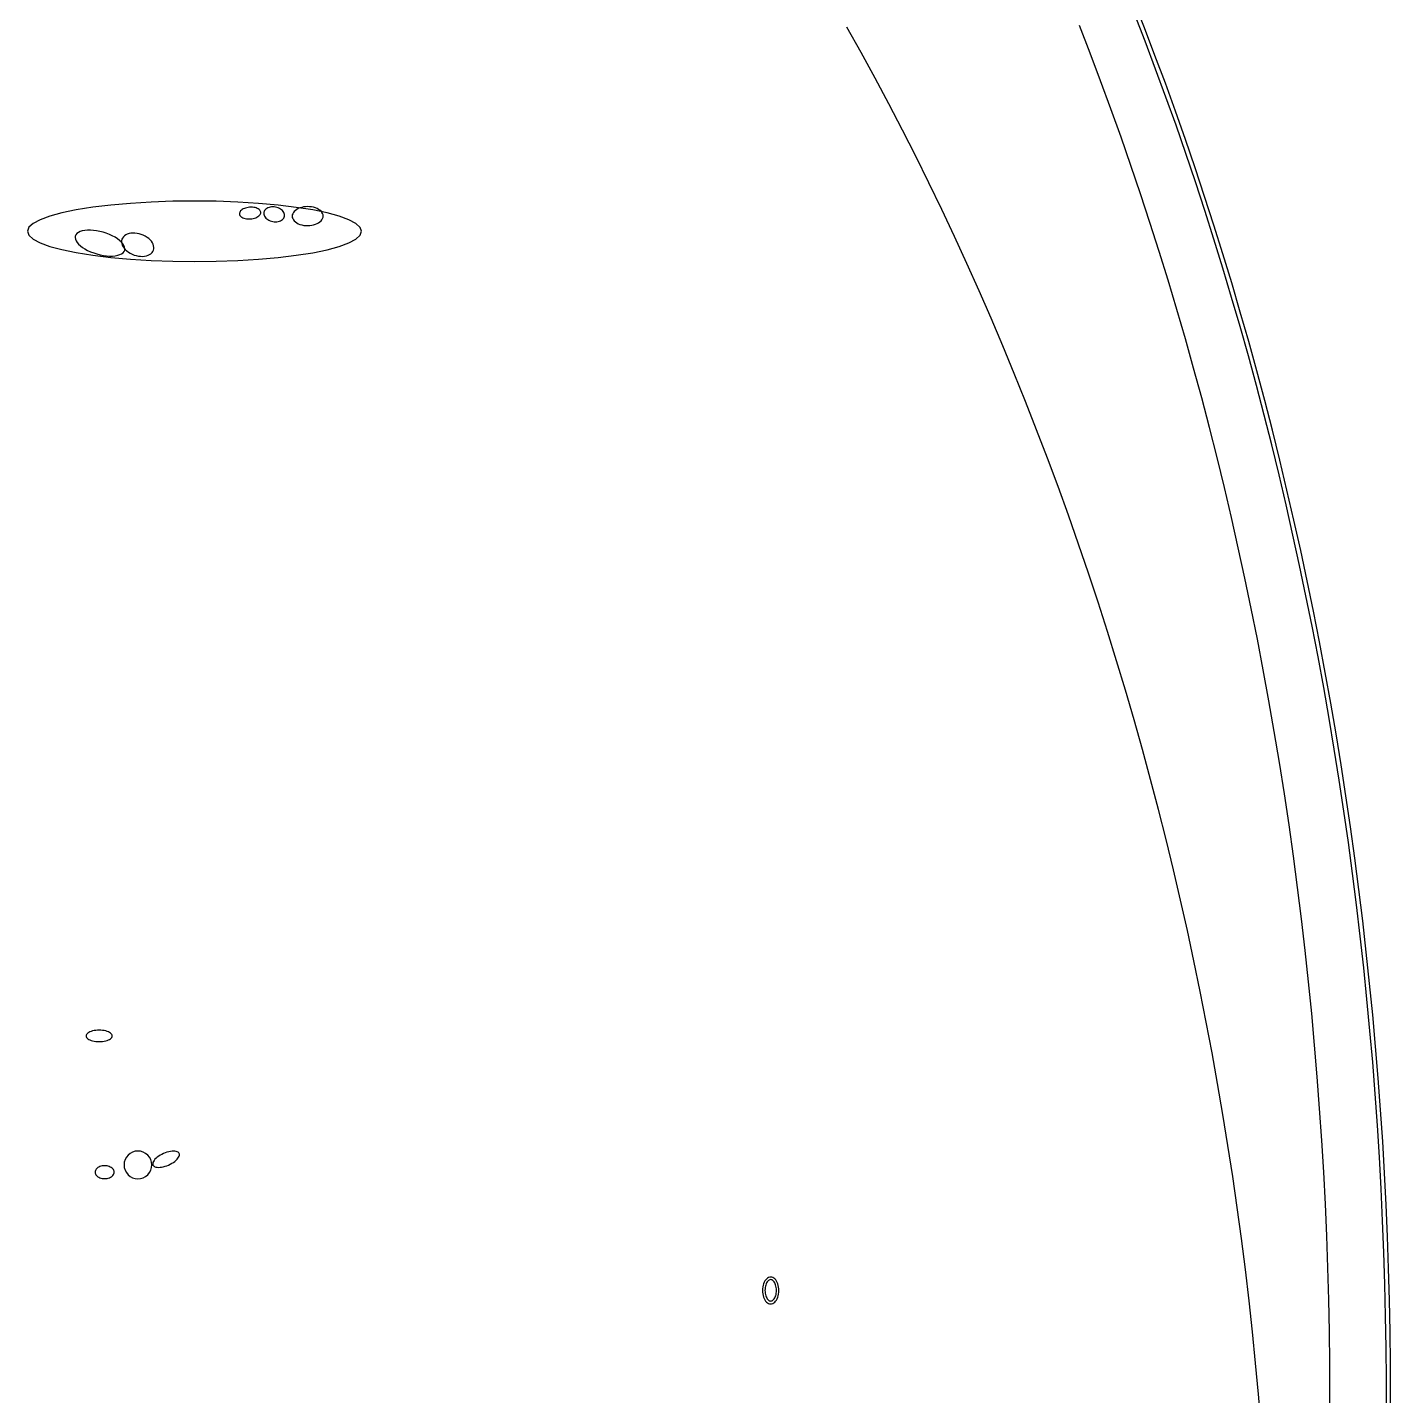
# Model space of a CAD drawing. Extents: x -1 to 217, y -22 to 302.
# Drawn here: x 136.7 to 217.1, y 139.6 to 220.4 of the extents above; entities that cross this region are included whole.
import ezdxf

# ---------------------------------------------------------------- set-up
doc = ezdxf.new("R2010")
doc.units = 0

msp = doc.modelspace()

# ---------------------------------------------------------------- linework, layer by layer
at = {"layer": 'CIRCLES'}
for p, q in [((142.39, 153.415), (142.374, 153.255)), ((142.437, 153.568), (142.39, 153.415)), ((142.512, 153.71), (142.437, 153.568)), ((142.614, 153.834), (142.512, 153.71)), ((142.738, 153.936), (142.614, 153.834)), ((142.879, 154.011), (142.738, 153.936)), ((143.033, 154.058), (142.879, 154.011)), ((143.192, 154.073), (143.033, 154.058)), ((143.352, 154.058), (143.192, 154.073)), ((143.506, 154.011), (143.352, 154.058)), ((143.647, 153.936), (143.506, 154.011)), ((143.771, 153.834), (143.647, 153.936)), ((143.873, 153.71), (143.771, 153.834)), ((143.948, 153.568), (143.873, 153.71)), ((143.995, 153.415), (143.948, 153.568)), ((144.011, 153.255), (143.995, 153.415)), ((142.374, 153.255), (142.39, 153.096)), ((142.39, 153.096), (142.437, 152.942)), ((142.437, 152.942), (142.512, 152.801)), ((142.512, 152.801), (142.614, 152.677)), ((142.614, 152.677), (142.738, 152.575)), ((143.647, 152.575), (143.771, 152.677)), ((143.771, 152.677), (143.873, 152.801)), ((143.873, 152.801), (143.948, 152.942)), ((143.948, 152.942), (143.995, 153.096)), ((143.995, 153.096), (144.011, 153.255)), ((142.738, 152.575), (142.879, 152.499)), ((142.879, 152.499), (143.033, 152.453)), ((143.033, 152.453), (143.192, 152.437)), ((143.192, 152.437), (143.352, 152.453)), ((143.352, 152.453), (143.506, 152.499)), ((143.506, 152.499), (143.647, 152.575))]:
    msp.add_line(p, q, dxfattribs=at)
at = {"layer": 'ELLIPSES'}
for p, q in [((202.57, 220.359), (201.933, 221.981)), ((199.367, 218.851), (198.732, 220.478)), ((202.616, 219.553), (201.984, 221.18)), ((185.859, 218.896), (185.022, 220.396)), ((203.194, 218.725), (202.57, 220.359)), ((186.682, 217.383), (185.859, 218.896)), ((199.988, 217.213), (199.367, 218.851)), ((203.234, 217.914), (202.616, 219.553)), ((203.806, 217.081), (203.194, 218.725)), ((187.494, 215.858), (186.682, 217.383)), ((200.597, 215.563), (199.988, 217.213)), ((203.84, 216.265), (203.234, 217.914)), ((204.405, 215.427), (203.806, 217.081)), ((188.293, 214.32), (187.494, 215.858)), ((204.434, 214.606), (203.84, 216.265)), ((201.193, 213.904), (200.597, 215.563)), ((204.991, 213.762), (204.405, 215.427)), ((189.079, 212.769), (188.293, 214.32)), ((205.014, 212.937), (204.434, 214.606)), ((201.775, 212.233), (201.193, 213.904)), ((205.564, 212.087), (204.991, 213.762)), ((189.852, 211.206), (189.079, 212.769)), ((205.581, 211.257), (205.014, 212.937)), ((202.345, 210.553), (201.775, 212.233)), ((206.123, 210.403), (205.564, 212.087)), ((190.612, 209.631), (189.852, 211.206)), ((206.134, 209.568), (205.581, 211.257)), ((142.758, 209.992), (141.601, 209.889)), ((143.979, 210.067), (142.758, 209.992)), ((145.244, 210.112), (143.979, 210.067)), ((146.531, 210.127), (145.244, 210.112)), ((147.817, 210.112), (146.531, 210.127)), ((149.082, 210.066), (147.817, 210.112)), ((150.304, 209.991), (149.082, 210.066)), ((151.46, 209.887), (150.304, 209.991)), ((202.9, 208.862), (202.345, 210.553)), ((206.67, 208.709), (206.123, 210.403)), ((137.992, 209.237), (137.422, 209.028)), ((138.709, 209.431), (137.992, 209.237)), ((139.559, 209.606), (138.709, 209.431)), ((140.529, 209.76), (139.559, 209.606)), ((141.601, 209.889), (140.529, 209.76)), ((149.184, 209.416), (149.182, 209.371)), ((149.182, 209.371), (149.191, 209.327)), ((149.197, 209.461), (149.184, 209.416)), ((149.191, 209.327), (149.21, 209.284)), ((149.22, 209.506), (149.197, 209.461)), ((149.21, 209.284), (149.24, 209.244)), ((149.253, 209.549), (149.22, 209.506)), ((149.24, 209.244), (149.279, 209.206)), ((149.296, 209.59), (149.253, 209.549)), ((149.279, 209.206), (149.328, 209.172)), ((149.348, 209.627), (149.296, 209.59)), ((149.328, 209.172), (149.384, 209.143)), ((149.407, 209.662), (149.348, 209.627)), ((149.384, 209.143), (149.448, 209.118)), ((149.474, 209.692), (149.407, 209.662)), ((149.448, 209.118), (149.518, 209.098)), ((149.546, 209.717), (149.474, 209.692)), ((149.622, 209.737), (149.546, 209.717)), ((149.702, 209.752), (149.622, 209.737)), ((149.784, 209.761), (149.702, 209.752)), ((149.866, 209.764), (149.784, 209.761)), ((149.947, 209.762), (149.866, 209.764)), ((150.026, 209.753), (149.947, 209.762)), ((149.997, 209.099), (150.074, 209.12)), ((150.101, 209.739), (150.026, 209.753)), ((150.074, 209.12), (150.146, 209.145)), ((150.171, 209.719), (150.101, 209.739)), ((150.146, 209.145), (150.212, 209.175)), ((150.235, 209.694), (150.171, 209.719)), ((150.212, 209.175), (150.272, 209.209)), ((150.292, 209.665), (150.235, 209.694)), ((150.272, 209.209), (150.323, 209.247)), ((150.34, 209.631), (150.292, 209.665)), ((150.323, 209.247), (150.366, 209.288)), ((150.379, 209.593), (150.34, 209.631)), ((150.366, 209.288), (150.399, 209.331)), ((150.409, 209.553), (150.379, 209.593)), ((150.399, 209.331), (150.422, 209.375)), ((150.428, 209.51), (150.409, 209.553)), ((150.422, 209.375), (150.435, 209.42)), ((150.437, 209.466), (150.428, 209.51)), ((150.435, 209.42), (150.437, 209.466)), ((150.626, 209.463), (150.62, 209.406)), ((150.62, 209.406), (150.625, 209.349)), ((150.625, 209.349), (150.641, 209.291)), ((150.642, 209.517), (150.626, 209.463)), ((150.641, 209.291), (150.666, 209.235)), ((150.668, 209.568), (150.642, 209.517)), ((150.666, 209.235), (150.702, 209.18)), ((150.703, 209.616), (150.668, 209.568)), ((150.702, 209.18), (150.746, 209.128)), ((150.748, 209.659), (150.703, 209.616)), ((150.746, 209.128), (150.798, 209.08)), ((150.801, 209.697), (150.748, 209.659)), ((150.861, 209.728), (150.801, 209.697)), ((150.928, 209.753), (150.861, 209.728)), ((151, 209.771), (150.928, 209.753)), ((151.076, 209.782), (151, 209.771)), ((151.154, 209.786), (151.076, 209.782)), ((151.234, 209.781), (151.154, 209.786)), ((151.314, 209.77), (151.234, 209.781)), ((151.392, 209.751), (151.314, 209.77)), ((151.468, 209.725), (151.392, 209.751)), ((152.532, 209.757), (151.46, 209.887)), ((151.54, 209.693), (151.468, 209.725)), ((151.606, 209.655), (151.54, 209.693)), ((151.666, 209.611), (151.606, 209.655)), ((151.719, 209.563), (151.666, 209.611)), ((151.763, 209.511), (151.719, 209.563)), ((151.761, 209.075), (151.797, 209.123)), ((151.798, 209.457), (151.763, 209.511)), ((151.797, 209.123), (151.823, 209.175)), ((151.824, 209.4), (151.798, 209.457)), ((151.823, 209.175), (151.839, 209.229)), ((151.839, 209.343), (151.824, 209.4)), ((151.844, 209.285), (151.839, 209.343)), ((151.839, 209.229), (151.844, 209.285)), ((152.301, 209.308), (152.293, 209.234)), ((152.293, 209.234), (152.302, 209.161)), ((152.324, 209.38), (152.301, 209.308)), ((152.302, 209.161), (152.325, 209.089)), ((152.362, 209.45), (152.324, 209.38)), ((152.414, 209.516), (152.362, 209.45)), ((152.48, 209.577), (152.414, 209.516)), ((152.559, 209.633), (152.48, 209.577)), ((153.502, 209.603), (152.532, 209.757)), ((152.649, 209.682), (152.559, 209.633)), ((152.748, 209.723), (152.649, 209.682)), ((152.855, 209.756), (152.748, 209.723)), ((152.968, 209.78), (152.855, 209.756)), ((153.085, 209.795), (152.968, 209.78)), ((153.204, 209.801), (153.085, 209.795)), ((153.323, 209.796), (153.204, 209.801)), ((153.441, 209.783), (153.323, 209.796)), ((153.554, 209.76), (153.441, 209.783)), ((154.352, 209.428), (153.502, 209.603)), ((153.661, 209.728), (153.554, 209.76)), ((153.761, 209.687), (153.661, 209.728)), ((153.851, 209.639), (153.761, 209.687)), ((153.93, 209.584), (153.851, 209.639)), ((153.997, 209.524), (153.93, 209.584)), ((154.05, 209.458), (153.997, 209.524)), ((154.089, 209.389), (154.05, 209.458)), ((154.112, 209.317), (154.089, 209.389)), ((154.09, 209.098), (154.113, 209.17)), ((154.12, 209.244), (154.112, 209.317)), ((154.113, 209.17), (154.12, 209.244)), ((155.069, 209.234), (154.352, 209.428)), ((155.639, 209.024), (155.069, 209.234)), ((191.36, 208.044), (190.612, 209.631)), ((206.675, 207.87), (206.134, 209.568)), ((136.755, 208.579), (136.671, 208.346)), ((136.671, 208.346), (136.755, 208.113)), ((137.007, 208.807), (136.755, 208.579)), ((137.422, 209.028), (137.007, 208.807)), ((139.786, 208.329), (139.68, 208.278)), ((139.912, 208.369), (139.786, 208.329)), ((140.055, 208.396), (139.912, 208.369)), ((140.214, 208.41), (140.055, 208.396)), ((140.386, 208.412), (140.214, 208.41)), ((140.567, 208.4), (140.386, 208.412)), ((140.756, 208.376), (140.567, 208.4)), ((140.947, 208.339), (140.756, 208.376)), ((141.139, 208.29), (140.947, 208.339)), ((149.518, 209.098), (149.593, 209.084)), ((149.593, 209.084), (149.672, 209.075)), ((149.672, 209.075), (149.753, 209.072)), ((149.753, 209.072), (149.835, 209.076)), ((149.835, 209.076), (149.917, 209.085)), ((149.917, 209.085), (149.997, 209.099)), ((150.798, 209.08), (150.858, 209.037)), ((150.858, 209.037), (150.925, 208.999)), ((150.925, 208.999), (150.996, 208.966)), ((150.996, 208.966), (151.072, 208.94)), ((151.072, 208.94), (151.151, 208.922)), ((151.151, 208.922), (151.23, 208.91)), ((151.23, 208.91), (151.31, 208.906)), ((151.31, 208.906), (151.389, 208.909)), ((151.389, 208.909), (151.465, 208.92)), ((151.465, 208.92), (151.537, 208.938)), ((151.537, 208.938), (151.603, 208.963)), ((151.603, 208.963), (151.664, 208.995)), ((151.664, 208.995), (151.717, 209.032)), ((151.717, 209.032), (151.761, 209.075)), ((152.325, 209.089), (152.364, 209.02)), ((152.364, 209.02), (152.417, 208.954)), ((152.417, 208.954), (152.484, 208.894)), ((152.484, 208.894), (152.563, 208.839)), ((152.563, 208.839), (152.653, 208.791)), ((152.653, 208.791), (152.753, 208.75)), ((152.753, 208.75), (152.86, 208.718)), ((152.86, 208.718), (152.973, 208.695)), ((152.973, 208.695), (153.09, 208.682)), ((153.09, 208.682), (153.21, 208.677)), ((153.21, 208.677), (153.329, 208.683)), ((153.329, 208.683), (153.446, 208.698)), ((153.446, 208.698), (153.559, 208.722)), ((153.559, 208.722), (153.666, 208.755)), ((153.666, 208.755), (153.765, 208.796)), ((153.765, 208.796), (153.855, 208.845)), ((153.855, 208.845), (153.933, 208.901)), ((153.933, 208.901), (153.999, 208.962)), ((153.999, 208.962), (154.052, 209.028)), ((154.052, 209.028), (154.09, 209.098)), ((156.054, 208.804), (155.639, 209.024)), ((156.305, 208.575), (156.054, 208.804)), ((156.389, 208.342), (156.305, 208.575)), ((156.305, 208.109), (156.389, 208.342)), ((203.443, 207.161), (202.9, 208.862)), ((207.203, 207.006), (206.67, 208.709)), ((136.755, 208.113), (137.007, 207.884)), ((137.007, 207.884), (137.421, 207.663)), ((137.421, 207.663), (137.992, 207.454)), ((139.499, 208.063), (139.487, 207.976)), ((139.487, 207.976), (139.501, 207.883)), ((139.535, 208.144), (139.499, 208.063)), ((139.501, 207.883), (139.54, 207.786)), ((139.596, 208.215), (139.535, 208.144)), ((139.54, 207.786), (139.602, 207.686)), ((139.68, 208.278), (139.596, 208.215)), ((139.602, 207.686), (139.688, 207.586)), ((139.688, 207.586), (139.796, 207.487)), ((141.327, 208.23), (141.139, 208.29)), ((141.509, 208.16), (141.327, 208.23)), ((141.682, 208.082), (141.509, 208.16)), ((141.842, 207.996), (141.682, 208.082)), ((141.987, 207.904), (141.842, 207.996)), ((142.115, 207.808), (141.987, 207.904)), ((142.222, 207.709), (142.115, 207.808)), ((142.308, 207.609), (142.222, 207.709)), ((142.228, 207.789), (142.225, 207.703)), ((142.225, 207.703), (142.238, 207.615)), ((142.247, 207.871), (142.228, 207.789)), ((142.238, 207.615), (142.268, 207.525)), ((142.282, 207.947), (142.247, 207.871)), ((142.268, 207.525), (142.313, 207.436)), ((142.333, 208.017), (142.282, 207.947)), ((142.371, 207.509), (142.308, 207.609)), ((142.398, 208.078), (142.333, 208.017)), ((142.41, 207.412), (142.371, 207.509)), ((142.476, 208.131), (142.398, 208.078)), ((142.567, 208.174), (142.476, 208.131)), ((142.668, 208.206), (142.567, 208.174)), ((142.777, 208.226), (142.668, 208.206)), ((142.894, 208.235), (142.777, 208.226)), ((143.015, 208.233), (142.894, 208.235)), ((143.14, 208.219), (143.015, 208.233)), ((143.265, 208.193), (143.14, 208.219)), ((143.388, 208.156), (143.265, 208.193)), ((143.508, 208.109), (143.388, 208.156)), ((143.623, 208.053), (143.508, 208.109)), ((143.729, 207.987), (143.623, 208.053)), ((143.827, 207.915), (143.729, 207.987)), ((143.913, 207.836), (143.827, 207.915)), ((143.987, 207.752), (143.913, 207.836)), ((144.047, 207.665), (143.987, 207.752)), ((144.092, 207.575), (144.047, 207.665)), ((144.121, 207.486), (144.092, 207.575)), ((155.068, 207.451), (155.639, 207.66)), ((155.639, 207.66), (156.053, 207.881)), ((156.053, 207.881), (156.305, 208.109)), ((192.094, 206.446), (191.36, 208.044)), ((207.202, 206.162), (206.675, 207.87)), ((137.992, 207.454), (138.708, 207.26)), ((138.708, 207.26), (139.558, 207.084)), ((139.558, 207.084), (140.528, 206.93)), ((139.796, 207.487), (139.923, 207.391)), ((139.923, 207.391), (140.068, 207.299)), ((140.068, 207.299), (140.228, 207.213)), ((140.228, 207.213), (140.401, 207.135)), ((140.401, 207.135), (140.583, 207.065)), ((140.528, 206.93), (141.6, 206.801)), ((140.583, 207.065), (140.772, 207.005)), ((140.772, 207.005), (140.964, 206.956)), ((140.964, 206.956), (141.155, 206.919)), ((141.155, 206.919), (141.343, 206.895)), ((141.343, 206.895), (141.525, 206.883)), ((141.525, 206.883), (141.696, 206.885)), ((141.6, 206.801), (142.757, 206.697)), ((141.696, 206.885), (141.855, 206.899)), ((141.855, 206.899), (141.999, 206.926)), ((141.999, 206.926), (142.125, 206.966)), ((142.125, 206.966), (142.231, 207.017)), ((142.231, 207.017), (142.315, 207.08)), ((142.313, 207.436), (142.373, 207.348)), ((142.315, 207.08), (142.375, 207.151)), ((142.373, 207.348), (142.447, 207.265)), ((142.375, 207.151), (142.412, 207.232)), ((142.423, 207.319), (142.41, 207.412)), ((142.412, 207.232), (142.423, 207.319)), ((142.447, 207.265), (142.533, 207.186)), ((142.533, 207.186), (142.63, 207.113)), ((142.63, 207.113), (142.737, 207.048)), ((142.737, 207.048), (142.851, 206.991)), ((142.757, 206.697), (143.978, 206.622)), ((142.851, 206.991), (142.971, 206.944)), ((142.971, 206.944), (143.095, 206.907)), ((143.095, 206.907), (143.22, 206.882)), ((143.22, 206.882), (143.344, 206.867)), ((143.344, 206.867), (143.466, 206.865)), ((143.466, 206.865), (143.582, 206.874)), ((143.582, 206.874), (143.692, 206.895)), ((143.692, 206.895), (143.793, 206.927)), ((143.793, 206.927), (143.883, 206.969)), ((143.883, 206.969), (143.962, 207.022)), ((143.962, 207.022), (144.027, 207.083)), ((144.027, 207.083), (144.077, 207.153)), ((144.077, 207.153), (144.113, 207.229)), ((144.113, 207.229), (144.132, 207.311)), ((144.135, 207.397), (144.121, 207.486)), ((144.132, 207.311), (144.135, 207.397)), ((149.082, 206.621), (150.303, 206.696)), ((150.303, 206.696), (151.46, 206.799)), ((151.46, 206.799), (152.532, 206.928)), ((152.532, 206.928), (153.502, 207.082)), ((153.502, 207.082), (154.352, 207.257)), ((154.352, 207.257), (155.068, 207.451)), ((203.972, 205.451), (203.443, 207.161)), ((207.723, 205.294), (207.203, 207.006)), ((143.978, 206.622), (145.243, 206.576)), ((145.243, 206.576), (146.53, 206.561)), ((146.53, 206.561), (147.817, 206.576)), ((147.817, 206.576), (149.082, 206.621)), ((192.814, 204.836), (192.094, 206.446)), ((207.716, 204.446), (207.202, 206.162)), ((204.487, 203.732), (203.972, 205.451)), ((208.229, 203.573), (207.723, 205.294)), ((193.522, 203.216), (192.814, 204.836)), ((208.216, 202.72), (207.716, 204.446)), ((204.988, 202.003), (204.487, 203.732)), ((208.722, 201.843), (208.229, 203.573)), ((194.215, 201.585), (193.522, 203.216)), ((208.703, 200.987), (208.216, 202.72)), ((205.476, 200.266), (204.988, 202.003)), ((194.895, 199.943), (194.215, 201.585)), ((209.202, 200.105), (208.722, 201.843)), ((205.95, 198.52), (205.476, 200.266)), ((209.176, 199.245), (208.703, 200.987)), ((195.562, 198.291), (194.895, 199.943)), ((209.667, 198.359), (209.202, 200.105)), ((209.636, 197.494), (209.176, 199.245)), ((196.214, 196.628), (195.562, 198.291)), ((206.41, 196.766), (205.95, 198.52)), ((210.119, 196.605), (209.667, 198.359)), ((210.082, 195.736), (209.636, 197.494)), ((196.853, 194.956), (196.214, 196.628)), ((206.856, 195.004), (206.41, 196.766)), ((210.558, 194.844), (210.119, 196.605)), ((210.514, 193.971), (210.082, 195.736)), ((197.478, 193.275), (196.853, 194.956)), ((207.288, 193.233), (206.856, 195.004)), ((210.982, 193.075), (210.558, 194.844)), ((210.932, 192.198), (210.514, 193.971)), ((198.088, 191.584), (197.478, 193.275)), ((207.706, 191.456), (207.288, 193.233)), ((211.393, 191.298), (210.982, 193.075)), ((211.336, 190.418), (210.932, 192.198)), ((198.684, 189.884), (198.088, 191.584)), ((208.11, 189.671), (207.706, 191.456)), ((211.79, 189.515), (211.393, 191.298)), ((199.266, 188.176), (198.684, 189.884)), ((211.727, 188.631), (211.336, 190.418)), ((208.5, 187.878), (208.11, 189.671)), ((212.173, 187.725), (211.79, 189.515)), ((199.834, 186.459), (199.266, 188.176)), ((212.103, 186.838), (211.727, 188.631)), ((208.876, 186.079), (208.5, 187.878)), ((212.541, 185.929), (212.173, 187.725)), ((212.465, 185.038), (212.103, 186.838)), ((200.387, 184.734), (199.834, 186.459)), ((209.237, 184.274), (208.876, 186.079)), ((212.896, 184.126), (212.541, 185.929)), ((212.813, 183.232), (212.465, 185.038)), ((200.925, 183.001), (200.387, 184.734)), ((209.584, 182.462), (209.237, 184.274)), ((213.237, 182.318), (212.896, 184.126)), ((201.449, 181.26), (200.925, 183.001)), ((213.147, 181.421), (212.813, 183.232)), ((209.916, 180.644), (209.584, 182.462)), ((213.563, 180.504), (213.237, 182.318)), ((201.958, 179.511), (201.449, 181.26)), ((213.467, 179.603), (213.147, 181.421)), ((210.234, 178.82), (209.916, 180.644)), ((213.876, 178.684), (213.563, 180.504)), ((202.452, 177.756), (201.958, 179.511)), ((213.773, 177.78), (213.467, 179.603)), ((210.537, 176.991), (210.234, 178.82)), ((214.174, 176.859), (213.876, 178.684)), ((202.932, 175.994), (202.452, 177.756)), ((214.064, 175.953), (213.773, 177.78)), ((210.826, 175.156), (210.537, 176.991)), ((214.457, 175.029), (214.174, 176.859)), ((203.396, 174.224), (202.932, 175.994)), ((214.341, 174.12), (214.064, 175.953)), ((211.101, 173.317), (210.826, 175.156)), ((214.727, 173.194), (214.457, 175.029)), ((203.846, 172.449), (203.396, 174.224)), ((214.604, 172.282), (214.341, 174.12)), ((211.361, 171.472), (211.101, 173.317)), ((214.982, 171.355), (214.727, 173.194)), ((204.28, 170.668), (203.846, 172.449)), ((214.852, 170.44), (214.604, 172.282)), ((211.606, 169.624), (211.361, 171.472)), ((215.223, 169.511), (214.982, 171.355)), ((204.699, 168.88), (204.28, 170.668)), ((215.086, 168.594), (214.852, 170.44)), ((211.836, 167.77), (211.606, 169.624)), ((205.103, 167.087), (204.699, 168.88)), ((215.449, 167.664), (215.223, 169.511)), ((215.305, 166.744), (215.086, 168.594)), ((212.052, 165.913), (211.836, 167.77)), ((215.661, 165.812), (215.449, 167.664)), ((205.492, 165.289), (205.103, 167.087)), ((215.51, 164.891), (215.305, 166.744)), ((212.253, 164.052), (212.052, 165.913)), ((215.858, 163.957), (215.661, 165.812)), ((205.865, 163.486), (205.492, 165.289)), ((215.7, 163.034), (215.51, 164.891)), ((212.439, 162.188), (212.253, 164.052)), ((216.041, 162.099), (215.858, 163.957)), ((206.223, 161.678), (205.865, 163.486)), ((215.876, 161.174), (215.7, 163.034)), ((206.565, 159.866), (206.223, 161.678)), ((212.61, 160.321), (212.439, 162.188)), ((216.209, 160.238), (216.041, 162.099)), ((140.142, 160.911), (140.136, 160.867)), ((140.136, 160.867), (140.142, 160.823)), ((140.162, 160.954), (140.142, 160.911)), ((140.142, 160.823), (140.162, 160.779)), ((140.195, 160.996), (140.162, 160.954)), ((140.162, 160.779), (140.195, 160.737)), ((140.239, 161.035), (140.195, 160.996)), ((140.195, 160.737), (140.239, 160.698)), ((140.295, 161.072), (140.239, 161.035)), ((140.239, 160.698), (140.295, 160.661)), ((140.362, 161.105), (140.295, 161.072)), ((140.437, 161.134), (140.362, 161.105)), ((140.521, 161.159), (140.437, 161.134)), ((140.612, 161.179), (140.521, 161.159)), ((140.707, 161.193), (140.612, 161.179)), ((140.806, 161.201), (140.707, 161.193)), ((140.906, 161.204), (140.806, 161.201)), ((141.007, 161.201), (140.906, 161.204)), ((141.106, 161.193), (141.007, 161.201)), ((141.201, 161.179), (141.106, 161.193)), ((141.292, 161.159), (141.201, 161.179)), ((141.376, 161.134), (141.292, 161.159)), ((141.451, 161.105), (141.376, 161.134)), ((141.518, 161.072), (141.451, 161.105)), ((141.574, 161.035), (141.518, 161.072)), ((141.518, 160.661), (141.574, 160.698)), ((141.618, 160.996), (141.574, 161.035)), ((141.574, 160.698), (141.618, 160.737)), ((141.651, 160.954), (141.618, 160.996)), ((141.618, 160.737), (141.651, 160.779)), ((141.671, 160.911), (141.651, 160.954)), ((141.651, 160.779), (141.671, 160.823)), ((141.677, 160.867), (141.671, 160.911)), ((141.671, 160.823), (141.677, 160.867)), ((216.037, 159.31), (215.876, 161.174)), ((140.295, 160.661), (140.362, 160.628)), ((140.362, 160.628), (140.437, 160.599)), ((140.437, 160.599), (140.521, 160.574)), ((140.521, 160.574), (140.612, 160.555)), ((140.612, 160.555), (140.707, 160.541)), ((140.707, 160.541), (140.806, 160.532)), ((140.806, 160.532), (140.906, 160.529)), ((140.906, 160.529), (141.007, 160.532)), ((141.007, 160.532), (141.106, 160.541)), ((141.106, 160.541), (141.201, 160.555)), ((141.201, 160.555), (141.292, 160.574)), ((141.292, 160.574), (141.376, 160.599)), ((141.376, 160.599), (141.451, 160.628)), ((141.451, 160.628), (141.518, 160.661)), ((206.892, 158.05), (206.565, 159.866)), ((212.767, 158.45), (212.61, 160.321)), ((216.363, 158.374), (216.209, 160.238)), ((216.184, 157.445), (216.037, 159.31)), ((212.908, 156.577), (212.767, 158.45)), ((216.502, 156.508), (216.363, 158.374)), ((207.203, 156.229), (206.892, 158.05)), ((216.316, 155.577), (216.184, 157.445)), ((207.499, 154.405), (207.203, 156.229)), ((213.035, 154.702), (212.908, 156.577)), ((216.627, 154.639), (216.502, 156.508)), ((216.433, 153.706), (216.316, 155.577)), ((207.779, 152.578), (207.499, 154.405)), ((213.147, 152.824), (213.035, 154.702)), ((216.736, 152.768), (216.627, 154.639)), ((144.106, 153.46), (144.079, 153.4)), ((144.146, 153.521), (144.106, 153.46)), ((144.198, 153.584), (144.146, 153.521)), ((144.262, 153.647), (144.198, 153.584)), ((144.335, 153.708), (144.262, 153.647)), ((144.417, 153.768), (144.335, 153.708)), ((144.507, 153.824), (144.417, 153.768)), ((144.603, 153.876), (144.507, 153.824)), ((144.702, 153.924), (144.603, 153.876)), ((144.805, 153.965), (144.702, 153.924)), ((144.908, 154), (144.805, 153.965)), ((145.01, 154.028), (144.908, 154)), ((145.109, 154.049), (145.01, 154.028)), ((145.204, 154.061), (145.109, 154.049)), ((145.293, 154.065), (145.204, 154.061)), ((145.285, 153.403), (145.367, 153.463)), ((145.375, 154.062), (145.293, 154.065)), ((145.367, 153.463), (145.44, 153.524)), ((145.447, 154.05), (145.375, 154.062)), ((145.44, 153.524), (145.504, 153.587)), ((145.509, 154.03), (145.447, 154.05)), ((145.504, 153.587), (145.556, 153.65)), ((145.56, 154.002), (145.509, 154.03)), ((145.556, 153.65), (145.596, 153.711)), ((145.599, 153.967), (145.56, 154.002)), ((145.596, 153.711), (145.623, 153.771)), ((145.625, 153.926), (145.599, 153.967)), ((145.623, 153.771), (145.637, 153.827)), ((145.638, 153.879), (145.625, 153.926)), ((145.637, 153.827), (145.638, 153.879)), ((216.536, 151.834), (216.433, 153.706)), ((140.67, 152.87), (140.665, 152.82)), ((140.665, 152.82), (140.67, 152.771)), ((140.684, 152.919), (140.67, 152.87)), ((140.67, 152.771), (140.685, 152.722)), ((140.707, 152.966), (140.684, 152.919)), ((140.685, 152.722), (140.709, 152.675)), ((140.739, 153.011), (140.707, 152.966)), ((140.709, 152.675), (140.742, 152.63)), ((140.78, 153.053), (140.739, 153.011)), ((140.742, 152.63), (140.783, 152.589)), ((140.828, 153.091), (140.78, 153.053)), ((140.883, 153.124), (140.828, 153.091)), ((140.943, 153.152), (140.883, 153.124)), ((141.009, 153.175), (140.943, 153.152)), ((141.078, 153.191), (141.009, 153.175)), ((141.15, 153.201), (141.078, 153.191)), ((141.223, 153.205), (141.15, 153.201)), ((141.297, 153.202), (141.223, 153.205)), ((141.369, 153.193), (141.297, 153.202)), ((141.438, 153.178), (141.369, 153.193)), ((141.504, 153.156), (141.438, 153.178)), ((141.565, 153.129), (141.504, 153.156)), ((141.621, 153.096), (141.565, 153.129)), ((141.669, 153.059), (141.621, 153.096)), ((141.711, 153.018), (141.669, 153.059)), ((141.673, 152.596), (141.713, 152.637)), ((141.743, 152.974), (141.711, 153.018)), ((141.713, 152.637), (141.745, 152.682)), ((141.767, 152.927), (141.743, 152.974)), ((141.745, 152.682), (141.769, 152.73)), ((141.782, 152.878), (141.767, 152.927)), ((141.769, 152.73), (141.783, 152.779)), ((141.787, 152.828), (141.782, 152.878)), ((141.783, 152.779), (141.787, 152.828)), ((144.065, 153.344), (144.064, 153.292)), ((144.064, 153.292), (144.077, 153.245)), ((144.079, 153.4), (144.065, 153.344)), ((144.077, 153.245), (144.103, 153.204)), ((144.103, 153.204), (144.142, 153.169)), ((144.142, 153.169), (144.193, 153.142)), ((144.193, 153.142), (144.255, 153.122)), ((144.255, 153.122), (144.327, 153.11)), ((144.327, 153.11), (144.409, 153.106)), ((144.409, 153.106), (144.498, 153.11)), ((144.498, 153.11), (144.593, 153.122)), ((144.593, 153.122), (144.692, 153.143)), ((144.692, 153.143), (144.794, 153.171)), ((144.794, 153.171), (144.897, 153.206)), ((144.897, 153.206), (145, 153.247)), ((145, 153.247), (145.1, 153.295)), ((145.1, 153.295), (145.195, 153.347)), ((145.195, 153.347), (145.285, 153.403)), ((213.244, 150.945), (213.147, 152.824)), ((216.832, 150.896), (216.736, 152.768)), ((140.783, 152.589), (140.832, 152.552)), ((140.832, 152.552), (140.887, 152.52)), ((140.887, 152.52), (140.948, 152.492)), ((140.948, 152.492), (141.014, 152.471)), ((141.014, 152.471), (141.084, 152.455)), ((141.084, 152.455), (141.156, 152.446)), ((141.156, 152.446), (141.229, 152.443)), ((141.229, 152.443), (141.302, 152.447)), ((141.302, 152.447), (141.374, 152.457)), ((141.374, 152.457), (141.443, 152.474)), ((141.443, 152.474), (141.509, 152.496)), ((141.509, 152.496), (141.57, 152.525)), ((141.57, 152.525), (141.625, 152.558)), ((141.625, 152.558), (141.673, 152.596)), ((208.043, 150.747), (207.779, 152.578)), ((216.624, 149.96), (216.536, 151.834)), ((208.292, 148.914), (208.043, 150.747)), ((213.326, 149.064), (213.244, 150.945)), ((216.912, 149.022), (216.832, 150.896)), ((216.698, 148.085), (216.624, 149.96)), ((208.525, 147.079), (208.292, 148.914)), ((213.393, 147.181), (213.326, 149.064)), ((216.978, 147.147), (216.912, 149.022)), ((216.756, 146.209), (216.698, 148.085)), ((208.742, 145.241), (208.525, 147.079)), ((213.446, 145.298), (213.393, 147.181)), ((217.03, 145.271), (216.978, 147.147)), ((180.079, 146.148), (180.058, 146.05)), ((180.108, 146.24), (180.079, 146.148)), ((180.143, 146.326), (180.108, 146.24)), ((180.186, 146.404), (180.143, 146.326)), ((180.233, 146.472), (180.186, 146.404)), ((180.231, 146.165), (180.211, 146.091)), ((180.255, 146.234), (180.231, 146.165)), ((180.286, 146.529), (180.233, 146.472)), ((180.283, 146.297), (180.255, 146.234)), ((180.316, 146.351), (180.283, 146.297)), ((180.343, 146.574), (180.286, 146.529)), ((180.353, 146.398), (180.316, 146.351)), ((180.403, 146.607), (180.343, 146.574)), ((180.392, 146.434), (180.353, 146.398)), ((180.434, 146.461), (180.392, 146.434)), ((180.465, 146.627), (180.403, 146.607)), ((180.477, 146.478), (180.434, 146.461)), ((180.528, 146.633), (180.465, 146.627)), ((180.521, 146.483), (180.477, 146.478)), ((180.566, 146.478), (180.521, 146.483)), ((180.591, 146.626), (180.528, 146.633)), ((180.609, 146.462), (180.566, 146.478)), ((180.652, 146.605), (180.591, 146.626)), ((180.651, 146.436), (180.609, 146.462)), ((180.691, 146.4), (180.651, 146.436)), ((180.712, 146.571), (180.652, 146.605)), ((180.728, 146.354), (180.691, 146.4)), ((180.768, 146.525), (180.712, 146.571)), ((180.762, 146.299), (180.728, 146.354)), ((180.791, 146.237), (180.762, 146.299)), ((180.82, 146.467), (180.768, 146.525)), ((180.816, 146.169), (180.791, 146.237)), ((180.836, 146.095), (180.816, 146.169)), ((180.867, 146.399), (180.82, 146.467)), ((180.908, 146.32), (180.867, 146.399)), ((180.942, 146.234), (180.908, 146.32)), ((180.969, 146.141), (180.942, 146.234)), ((180.989, 146.043), (180.969, 146.141)), ((216.801, 144.332), (216.756, 146.209)), ((180.045, 145.948), (180.04, 145.845)), ((180.04, 145.845), (180.044, 145.742)), ((180.044, 145.742), (180.055, 145.64)), ((180.058, 146.05), (180.045, 145.948)), ((180.055, 145.64), (180.075, 145.542)), ((180.075, 145.542), (180.102, 145.449)), ((180.102, 145.449), (180.136, 145.362)), ((180.136, 145.362), (180.177, 145.284)), ((180.19, 145.931), (180.187, 145.849)), ((180.187, 145.849), (180.19, 145.766)), ((180.198, 146.013), (180.19, 145.931)), ((180.19, 145.766), (180.2, 145.685)), ((180.211, 146.091), (180.198, 146.013)), ((180.2, 145.685), (180.214, 145.607)), ((180.214, 145.607), (180.234, 145.533)), ((180.234, 145.533), (180.259, 145.464)), ((180.259, 145.464), (180.289, 145.402)), ((180.289, 145.402), (180.322, 145.348)), ((180.322, 145.348), (180.359, 145.302)), ((180.697, 145.304), (180.734, 145.35)), ((180.734, 145.35), (180.767, 145.405)), ((180.767, 145.405), (180.796, 145.467)), ((180.796, 145.467), (180.82, 145.536)), ((180.82, 145.536), (180.839, 145.611)), ((180.851, 146.016), (180.836, 146.095)), ((180.839, 145.611), (180.853, 145.689)), ((180.86, 145.935), (180.851, 146.016)), ((180.853, 145.689), (180.861, 145.77)), ((180.858, 145.279), (180.9, 145.357)), ((180.863, 145.853), (180.86, 145.935)), ((180.861, 145.77), (180.863, 145.853)), ((180.9, 145.357), (180.936, 145.442)), ((180.936, 145.442), (180.965, 145.535)), ((180.965, 145.535), (180.986, 145.633)), ((180.986, 145.633), (180.999, 145.734)), ((181, 145.941), (180.989, 146.043)), ((180.999, 145.734), (181.004, 145.838)), ((181.004, 145.838), (181, 145.941)), ((180.177, 145.284), (180.224, 145.216)), ((180.224, 145.216), (180.276, 145.158)), ((180.276, 145.158), (180.332, 145.111)), ((180.332, 145.111), (180.391, 145.078)), ((180.359, 145.302), (180.399, 145.266)), ((180.391, 145.078), (180.453, 145.057)), ((180.399, 145.266), (180.441, 145.239)), ((180.441, 145.239), (180.485, 145.223)), ((180.453, 145.057), (180.516, 145.05)), ((180.485, 145.223), (180.529, 145.218)), ((180.516, 145.05), (180.579, 145.056)), ((180.529, 145.218), (180.573, 145.224)), ((180.573, 145.224), (180.616, 145.24)), ((180.579, 145.056), (180.641, 145.076)), ((180.616, 145.24), (180.658, 145.267)), ((180.641, 145.076), (180.701, 145.109)), ((180.658, 145.267), (180.697, 145.304)), ((180.701, 145.109), (180.758, 145.154)), ((180.758, 145.154), (180.81, 145.211)), ((180.81, 145.211), (180.858, 145.279)), ((208.943, 143.401), (208.742, 145.241)), ((213.483, 143.413), (213.446, 145.298)), ((217.067, 143.394), (217.03, 145.271)), ((216.83, 142.454), (216.801, 144.332)), ((209.128, 141.559), (208.943, 143.401)), ((213.505, 141.529), (213.483, 143.413)), ((217.089, 141.516), (217.067, 143.394)), ((216.845, 140.575), (216.83, 142.454)), ((209.298, 139.716), (209.128, 141.559)), ((213.513, 139.644), (213.505, 141.529)), ((217.096, 139.638), (217.089, 141.516)), ((216.845, 138.697), (216.845, 140.575)), ((209.451, 137.872), (209.298, 139.716)), ((213.505, 137.759), (213.513, 139.644)), ((217.089, 137.761), (217.096, 139.638))]:
    msp.add_line(p, q, dxfattribs=at)

doc.saveas('drawing.dxf')
